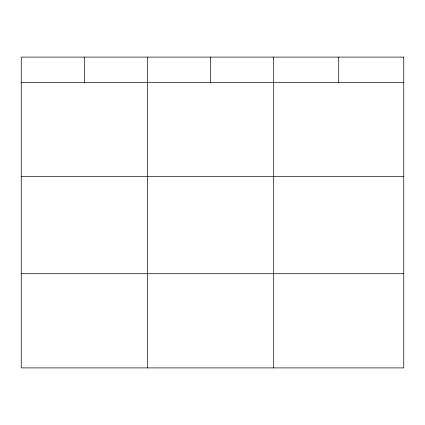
<?xml version="1.0" encoding="UTF-8"?>
<svg xmlns="http://www.w3.org/2000/svg" width="425" height="425" viewBox="0 0 425 425"><rect width="100%" height="100%" fill="white"/><g stroke="black" fill="none" stroke-linecap="round" stroke-linejoin="round"><path stroke-width="0.64" d="M21.25 82.482L403.75 82.482M21.25 176.673L403.75 176.673M21.25 273.716L403.75 273.716M338.725 57.099L338.725 82.482M273.7 57.099L273.7 367.901M210.587 57.099L210.587 82.482M147.475 57.099L147.475 367.901M84.363 57.099L84.363 82.482M403.75 57.099L21.25 57.099L21.25 367.901L403.75 367.901L403.75 57.099"/></g></svg>
